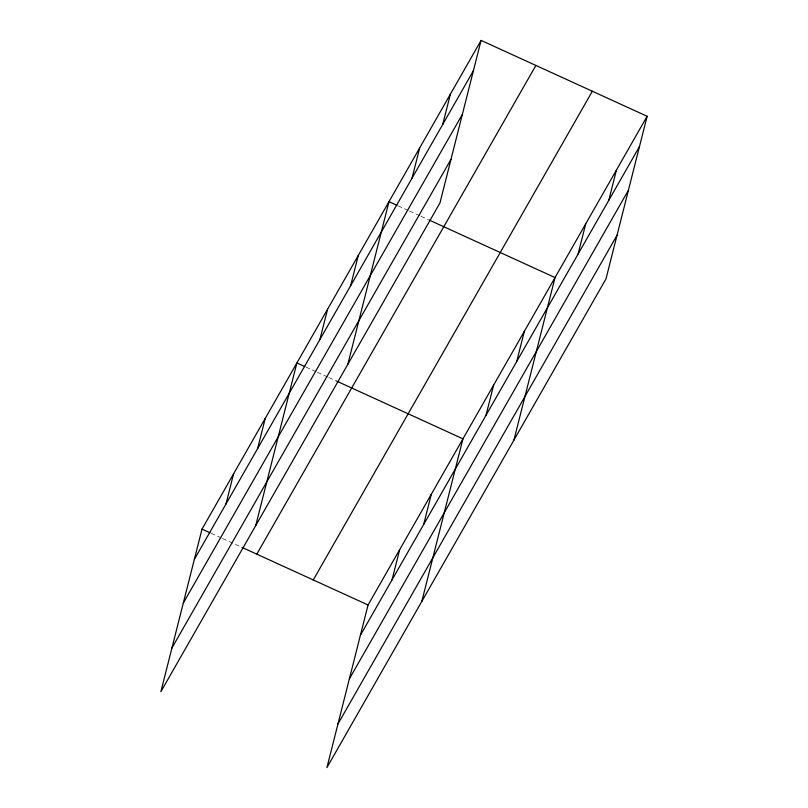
<?xml version="1.0" encoding="UTF-8"?>
<svg xmlns="http://www.w3.org/2000/svg" width="808" height="808" viewBox="0 0 808 808"><rect width="100%" height="100%" fill="white"/><g stroke="black" fill="none" stroke-linecap="round" stroke-linejoin="round"><path stroke-width="0.61" stroke-dasharray="4.04 3.03" d="M398.122 205.848L408.394 210.545M409.535 211.07L419.817 215.756M420.958 216.281L427.806 219.412M306.03 367.125L316.302 371.821M317.443 372.337L327.715 377.033M328.856 377.558L336.845 381.204M211.141 533.29L221.412 537.976M222.553 538.502L240.824 546.854"/><path stroke-width="1.21" d="M481.083 40.4L202.01 529.109L160.863 691.719L439.936 203.01L481.083 40.4L647.137 116.281L605.99 278.891L326.917 767.6L368.064 604.99L647.137 116.281M225.977 504L233.633 473.72M257.601 448.612L265.266 418.342M255.742 525.553L296.889 362.954L304.879 366.6M319.928 339.461L327.594 309.191M350.632 285.709L358.287 255.429M347.844 364.287L388.991 201.677L396.981 205.323M412.029 178.184L419.685 147.915M442.723 124.432L450.389 94.162M392.031 579.881L399.687 549.602M423.665 524.493L431.321 494.213M421.806 601.435L462.954 438.835L336.845 381.204M485.992 415.342L493.648 385.073M516.686 361.59L524.341 331.31M513.898 440.158L555.045 277.558L428.947 219.938M578.084 254.066L585.739 223.796M608.778 200.313L616.443 170.044M194.344 559.389L473.427 70.67M183.295 603.051L462.368 114.342M171.912 648.046L450.985 159.338M256.803 554.157L535.886 65.438M313.262 579.952L592.345 91.243M360.398 635.27L639.481 146.551M349.349 678.932L628.432 190.223M337.966 723.928L617.049 235.219M202.01 529.109L209.999 532.765M241.966 547.37L368.064 604.99"/></g></svg>
